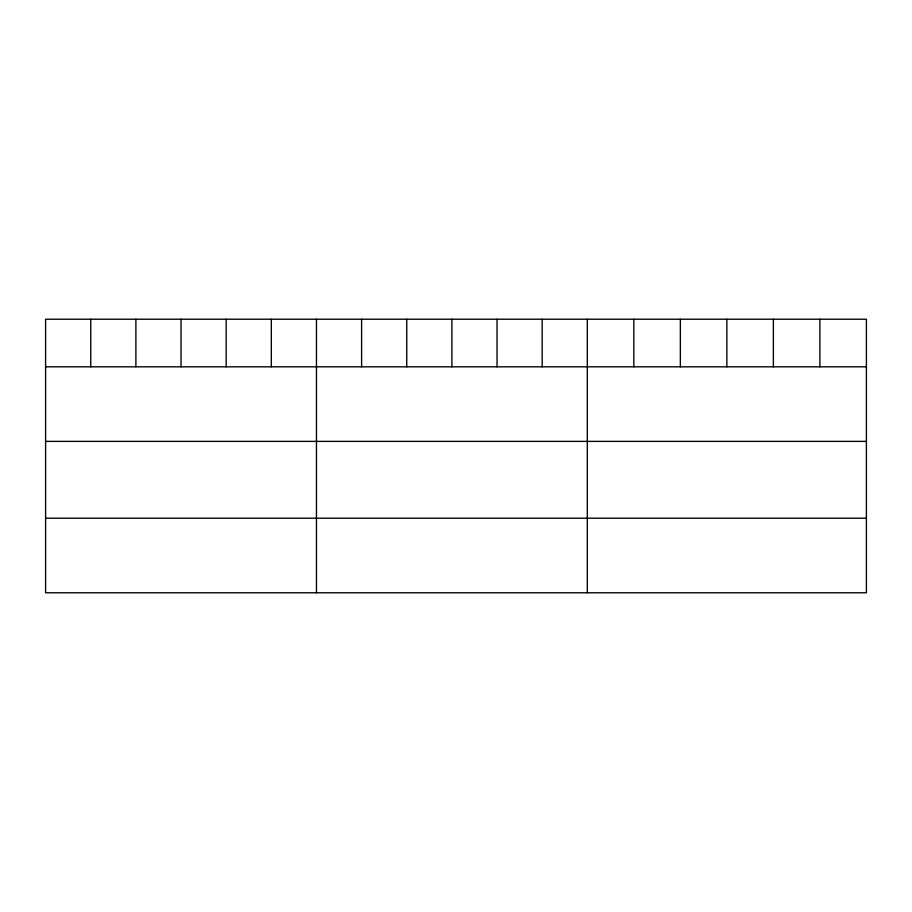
<?xml version="1.0" encoding="UTF-8"?>
<svg xmlns="http://www.w3.org/2000/svg" width="912" height="912" viewBox="0 0 912 912"><rect width="100%" height="100%" fill="white"/><g stroke="black" fill="none" stroke-linecap="round" stroke-linejoin="round"><path stroke-width="1.37" d="M866.4 366.818L866.4 592.777L45.6 592.777L45.6 319.223L866.4 319.223L866.4 366.818L45.6 366.818M45.6 441.385L866.4 441.385M45.6 518.21L866.4 518.21M819.888 319.223L819.888 366.818M773.376 319.223L773.376 366.818M726.864 319.223L726.864 366.818M680.352 319.223L680.352 366.818M633.84 319.223L633.84 366.818M587.328 319.223L587.328 592.777M542.184 319.223L542.184 366.818M497.04 319.223L497.04 366.818M451.896 319.223L451.896 366.818M406.752 319.223L406.752 366.818M361.608 319.223L361.608 366.818M316.464 319.223L316.464 592.777M271.32 319.223L271.32 366.818M226.176 319.223L226.176 366.818M181.032 319.223L181.032 366.818M135.888 319.223L135.888 366.818M90.744 319.223L90.744 366.818"/></g></svg>
